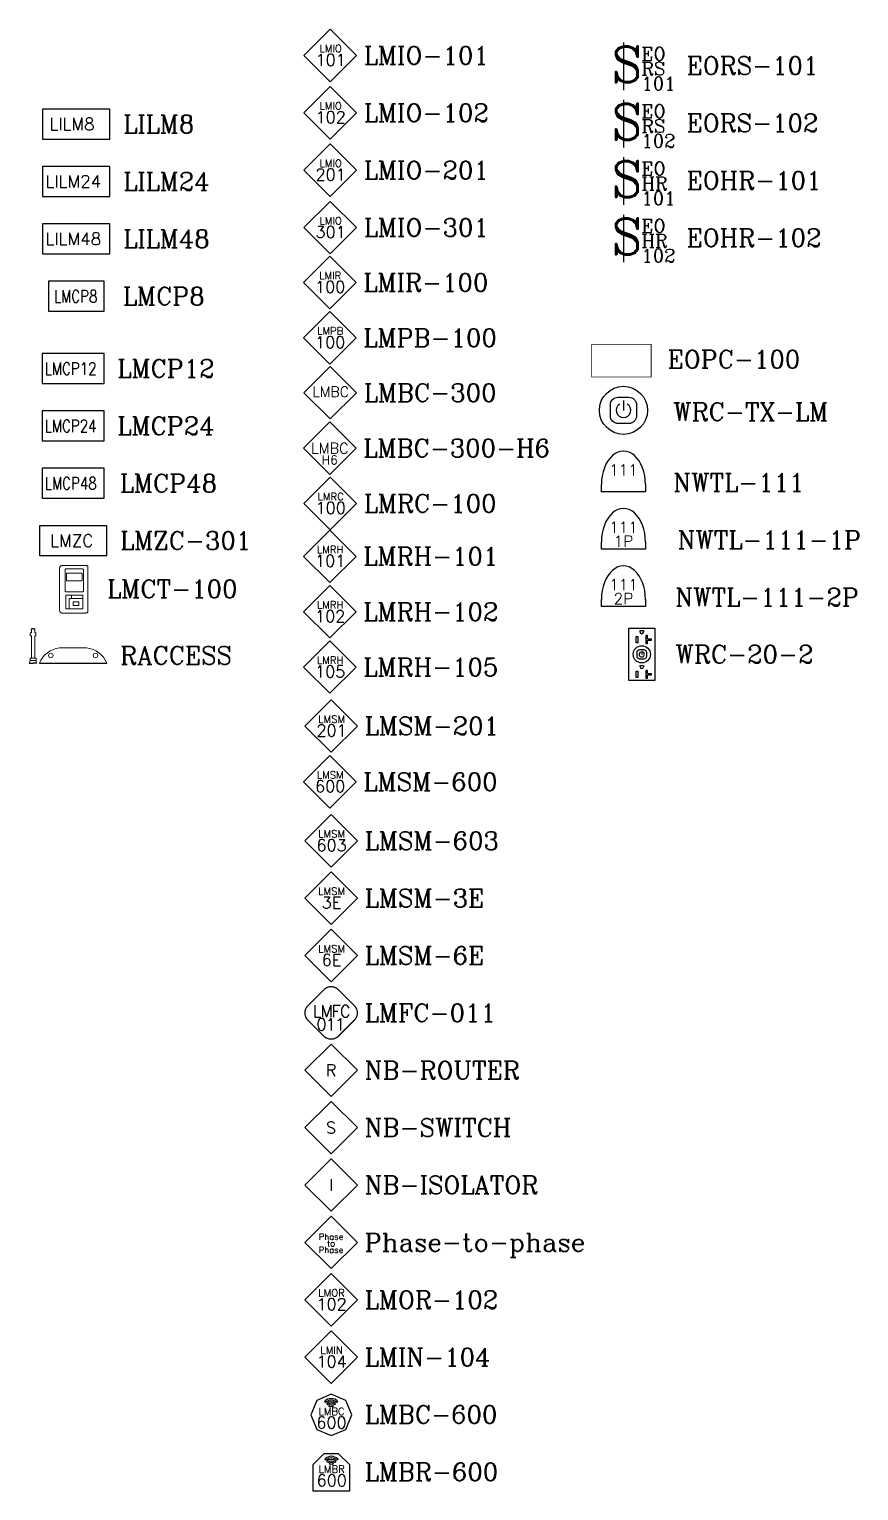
# Paper-space layout 'DLM' of a CAD drawing. Header units: inches. Extents: x 0.3 to 21.2, y -8.5 to 10.6.
# Drawn here: x 0.31 to 5.95, y -8.49 to 1.46 of the extents above; entities that cross this region are included whole.
import ezdxf

# ---------------------------------------------------------------- set-up
doc = ezdxf.new("R2010")
doc.units = ezdxf.units.IN
doc.header["$MEASUREMENT"] = 0
doc.set_wipeout_variables(frame=1)
doc.layers.add('WATTSTOPPER', color=160, linetype='Continuous')
doc.styles.add('FSL12-1', font='complex.shx')
doc.styles.add('ROMANC', font='COMPLEX.SHX')
doc.styles.add('WS8th', font='complex.shx', dxfattribs={"height": 0.1875})
doc.styles.add('WSNotes', font='complex.shx', dxfattribs={"height": 10.625})

# ---------------------------------------------------------------- blocks, each defined once
blk = doc.blocks.new('key_LMBC-300')
at = {"layer": 'WATTSTOPPER'}
blk.add_lwpolyline([(-0.0031, -0.1784), (-0.1815, 0), (-0.0031, 0.1784), (0.1754, 0)], close=True, dxfattribs=at)
at = {"layer": 'WATTSTOPPER', "insert": (0, 0.0417), "char_height": 0.07, "width": 0.001671, "attachment_point": 2, "style": 'WSNotes'}
blk.add_mtext('LMBC', dxfattribs=at)
at = {"layer": 'WATTSTOPPER', "style": 'WS8th'}
blk.add_attdef('LEGEND_WATTSTOPPER', (0.2257, -0.0608), '', height=0.1224, dxfattribs=at)
blk = doc.blocks.new('key_LMIO-101')
at = {"layer": 'WATTSTOPPER'}
blk.add_lwpolyline([(-0.0031, -0.1784), (-0.1815, 0), (-0.0031, 0.1784), (0.1754, 0)], close=True, dxfattribs=at)
at = {"layer": 'WATTSTOPPER', "attachment_point": 2, "style": 'WSNotes'}
for s, insert, char_height, width in [('101', (0, 0.0099), 0.08, 0.000619), ('LMIO', (0, 0.0717), 0.05, 0.001671)]:
    blk.add_mtext(s, dxfattribs=dict(at, insert=insert, char_height=char_height, width=width))
at = {"layer": 'WATTSTOPPER', "style": 'WS8th'}
blk.add_attdef('LEGEND_WATTSTOPPER', (0.2257, -0.0608), '', height=0.1224, dxfattribs=at)
blk = doc.blocks.new('key_LMSM-201')
at = {"layer": 'WATTSTOPPER'}
blk.add_lwpolyline([(-0.0031, -0.1784), (-0.1815, 0), (-0.0031, 0.1784), (0.1754, 0)], close=True, dxfattribs=at)
at = {"layer": 'WATTSTOPPER', "attachment_point": 2, "style": 'WSNotes'}
for s, insert, char_height, width in [('201', (0, 0.0099), 0.08, 0.000619), ('LMSM', (0, 0.0717), 0.05, 0.001671)]:
    blk.add_mtext(s, dxfattribs=dict(at, insert=insert, char_height=char_height, width=width))
at = {"layer": 'WATTSTOPPER', "style": 'WS8th'}
blk.add_attdef('LEGEND_WATTSTOPPER', (0.2257, -0.0608), '', height=0.1224, dxfattribs=at)
blk = doc.blocks.new('key_LMSM-603')
at = {"layer": 'WATTSTOPPER'}
blk.add_lwpolyline([(-0.0031, -0.1784), (-0.1815, 0), (-0.0031, 0.1784), (0.1754, 0)], close=True, dxfattribs=at)
at = {"layer": 'WATTSTOPPER', "attachment_point": 2, "style": 'WSNotes'}
for s, insert, char_height, width in [('603', (0, 0.0099), 0.08, 0.000619), ('LMSM', (0, 0.0717), 0.05, 0.001671)]:
    blk.add_mtext(s, dxfattribs=dict(at, insert=insert, char_height=char_height, width=width))
at = {"layer": 'WATTSTOPPER', "style": 'WS8th'}
blk.add_attdef('LEGEND_WATTSTOPPER', (0.2257, -0.0608), '', height=0.1224, dxfattribs=at)
blk = doc.blocks.new('key_LMCT-100')
at = {"layer": 'WATTSTOPPER', "lineweight": 18}
for p, q in [((0.0951, 0.1561), (0.0918, 0.1561)), ((0.0951, -0.1606), (0.0951, 0.1561)), ((0.0951, 0.1561), (0.0951, 0.1561)), ((0.0918, -0.1606), (0.0951, -0.1606))]:
    blk.add_line(p, q, dxfattribs=at)
at = {"layer": 'WATTSTOPPER', "lineweight": 0}
for points in [[(0.0918, 0.1561), (0.0912, 0.1567), (0.0904, 0.1571), (0.0893, 0.1576), (0.0881, 0.1579), (0.0867, 0.1583), (0.0852, 0.1586), (0.0836, 0.1588), (0.0819, 0.1591), (0.0803, 0.1592), (0.0786, 0.1594), (0.0769, 0.1595), (0.0754, 0.1596), (0.0739, 0.1596), (0.0725, 0.1596), (0.0713, 0.1596), (0.0703, 0.1595), (0.0703, 0.1595), (-0.0778, 0.1595), (-0.08, 0.1595), (-0.082, 0.1593), (-0.084, 0.1588), (-0.0859, 0.1583), (-0.0876, 0.1575), (-0.0892, 0.1566), (-0.0907, 0.1556), (-0.092, 0.1544), (-0.0932, 0.1531), (-0.0943, 0.1517), (-0.0952, 0.1503), (-0.0959, 0.1487), (-0.0965, 0.1471), (-0.097, 0.1454), (-0.0972, 0.1436), (-0.0973, 0.1419), (-0.0973, 0.1419), (-0.0973, -0.1467), (-0.0972, -0.1487), (-0.0969, -0.1505), (-0.0965, -0.1521), (-0.0958, -0.1537), (-0.0951, -0.1552), (-0.0942, -0.1565), (-0.0932, -0.1578), (-0.0921, -0.1589), (-0.0909, -0.1599), (-0.0896, -0.1608), (-0.0882, -0.1616), (-0.0869, -0.1623), (-0.0854, -0.1629), (-0.084, -0.1633), (-0.0826, -0.1637), (-0.0811, -0.1639), (-0.0811, -0.1639), (0.0699, -0.1639), (0.0709, -0.1638), (0.0722, -0.1638), (0.0737, -0.1637), (0.0753, -0.1637), (0.077, -0.1637), (0.0787, -0.1636), (0.0805, -0.1636), (0.0822, -0.1635), (0.084, -0.1633), (0.0856, -0.1632), (0.0871, -0.1629), (0.0885, -0.1626), (0.0897, -0.1622), (0.0906, -0.1618), (0.0913, -0.1612), (0.0918, -0.1606), (0.0918, -0.1606)], [(0.0641, -0.0148), (0.0641, -0.0155), (0.0639, -0.0162), (0.0636, -0.0169), (0.0631, -0.0174), (0.0626, -0.0179), (0.0619, -0.0183), (0.0612, -0.0185), (0.0603, -0.0186), (0.0603, -0.0186), (-0.0559, -0.0186), (-0.0567, -0.0185), (-0.0575, -0.0183), (-0.0581, -0.0179), (-0.0587, -0.0174), (-0.0591, -0.0169), (-0.0594, -0.0162), (-0.0596, -0.0155), (-0.0597, -0.0148), (-0.0597, -0.0148), (-0.0597, 0.1319), (-0.0596, 0.1327), (-0.0594, 0.1335), (-0.0591, 0.1341), (-0.0587, 0.1347), (-0.0581, 0.1351), (-0.0575, 0.1354), (-0.0567, 0.1356), (-0.0559, 0.1357), (-0.0559, 0.1357), (0.0603, 0.1357), (0.0612, 0.1356), (0.0619, 0.1354), (0.0626, 0.1351), (0.0631, 0.1347), (0.0636, 0.1341), (0.0639, 0.1335), (0.0641, 0.1327), (0.0641, 0.1319), (0.0641, 0.1319), (0.0641, -0.0148)], [(0.0551, 0.0585), (0.055, 0.0578), (0.0548, 0.0571), (0.0545, 0.0565), (0.0541, 0.0559), (0.0537, 0.0554), (0.0531, 0.055), (0.0524, 0.0548), (0.0518, 0.0547), (0.0518, 0.0547), (-0.0473, 0.0547), (-0.048, 0.0548), (-0.0487, 0.055), (-0.0493, 0.0554), (-0.0499, 0.0559), (-0.0504, 0.0565), (-0.0508, 0.0571), (-0.051, 0.0578), (-0.0511, 0.0585), (-0.0511, 0.0585), (-0.0511, 0.1038), (-0.051, 0.1046), (-0.0508, 0.1054), (-0.0504, 0.106), (-0.0499, 0.1066), (-0.0493, 0.107), (-0.0487, 0.1073), (-0.048, 0.1075), (-0.0473, 0.1076), (-0.0473, 0.1076), (0.0518, 0.1076), (0.0524, 0.1075), (0.0531, 0.1073), (0.0537, 0.107), (0.0541, 0.1066), (0.0545, 0.106), (0.0548, 0.1054), (0.055, 0.1046), (0.0551, 0.1038), (0.0551, 0.1038), (0.0551, 0.0585)], [(-0.0559, -0.1348), (0.0603, -0.1348), (0.0603, -0.0429), (-0.0559, -0.0429), (-0.0559, -0.1348)]]:
    blk.add_lwpolyline(points, dxfattribs=at)
at = {"layer": 'WATTSTOPPER', "lineweight": 18}
for points in [[(0.0918, 0.1561), (0.0912, 0.1567), (0.0904, 0.1571), (0.0893, 0.1576), (0.0881, 0.1579), (0.0867, 0.1583), (0.0852, 0.1586), (0.0836, 0.1588), (0.0819, 0.1591), (0.0803, 0.1592), (0.0786, 0.1594), (0.0769, 0.1595), (0.0754, 0.1596), (0.0739, 0.1596), (0.0725, 0.1596), (0.0713, 0.1596), (0.0703, 0.1595), (0.0703, 0.1595), (-0.0778, 0.1595), (-0.08, 0.1595), (-0.082, 0.1593), (-0.084, 0.1588), (-0.0859, 0.1583), (-0.0876, 0.1575), (-0.0892, 0.1566), (-0.0907, 0.1556), (-0.092, 0.1544), (-0.0932, 0.1531), (-0.0943, 0.1517), (-0.0952, 0.1503), (-0.0959, 0.1487), (-0.0965, 0.1471), (-0.097, 0.1454), (-0.0972, 0.1436), (-0.0973, 0.1419), (-0.0973, 0.1419), (-0.0973, -0.1467), (-0.0972, -0.1487), (-0.0969, -0.1505), (-0.0965, -0.1521), (-0.0958, -0.1537), (-0.0951, -0.1552), (-0.0942, -0.1565), (-0.0932, -0.1578), (-0.0921, -0.1589), (-0.0909, -0.1599), (-0.0896, -0.1608), (-0.0882, -0.1616), (-0.0869, -0.1623), (-0.0854, -0.1629), (-0.084, -0.1633), (-0.0826, -0.1637), (-0.0811, -0.1639), (-0.0811, -0.1639), (0.0699, -0.1639), (0.0709, -0.1638), (0.0722, -0.1638), (0.0737, -0.1637), (0.0753, -0.1637), (0.077, -0.1637), (0.0787, -0.1636), (0.0805, -0.1636), (0.0822, -0.1635), (0.084, -0.1633), (0.0856, -0.1632), (0.0871, -0.1629), (0.0885, -0.1626), (0.0897, -0.1622), (0.0906, -0.1618), (0.0913, -0.1612), (0.0918, -0.1606)], [(0.0641, -0.0148), (0.0641, -0.0155), (0.0639, -0.0162), (0.0636, -0.0169), (0.0631, -0.0174), (0.0626, -0.0179), (0.0619, -0.0183), (0.0612, -0.0185), (0.0603, -0.0186), (0.0603, -0.0186), (-0.0559, -0.0186), (-0.0567, -0.0185), (-0.0575, -0.0183), (-0.0581, -0.0179), (-0.0587, -0.0174), (-0.0591, -0.0169), (-0.0594, -0.0162), (-0.0596, -0.0155), (-0.0597, -0.0148), (-0.0597, -0.0148), (-0.0597, 0.1319), (-0.0596, 0.1327), (-0.0594, 0.1335), (-0.0591, 0.1341), (-0.0587, 0.1347), (-0.0581, 0.1351), (-0.0575, 0.1354), (-0.0567, 0.1356), (-0.0559, 0.1357), (-0.0559, 0.1357), (0.0603, 0.1357), (0.0612, 0.1356), (0.0619, 0.1354), (0.0626, 0.1351), (0.0631, 0.1347), (0.0636, 0.1341), (0.0639, 0.1335), (0.0641, 0.1327), (0.0641, 0.1319), (0.0641, 0.1319), (0.0641, -0.0148), (0.0641, -0.0148)], [(0.0551, 0.0585), (0.055, 0.0578), (0.0548, 0.0571), (0.0545, 0.0565), (0.0541, 0.0559), (0.0537, 0.0554), (0.0531, 0.055), (0.0524, 0.0548), (0.0518, 0.0547), (0.0518, 0.0547), (-0.0473, 0.0547), (-0.048, 0.0548), (-0.0487, 0.055), (-0.0493, 0.0554), (-0.0499, 0.0559), (-0.0504, 0.0565), (-0.0508, 0.0571), (-0.051, 0.0578), (-0.0511, 0.0585), (-0.0511, 0.0585), (-0.0511, 0.1038), (-0.051, 0.1046), (-0.0508, 0.1054), (-0.0504, 0.106), (-0.0499, 0.1066), (-0.0493, 0.107), (-0.0487, 0.1073), (-0.048, 0.1075), (-0.0473, 0.1076), (-0.0473, 0.1076), (0.0518, 0.1076), (0.0524, 0.1075), (0.0531, 0.1073), (0.0537, 0.107), (0.0541, 0.1066), (0.0545, 0.106), (0.0548, 0.1054), (0.055, 0.1046), (0.0551, 0.1038), (0.0551, 0.1038), (0.0551, 0.0585), (0.0551, 0.0585)], [(0.0603, -0.1348), (-0.0559, -0.1348), (-0.0559, -0.0429), (0.0603, -0.0429), (0.0603, -0.1348)], [(-0.0325, -0.0648), (0.0603, -0.0648), (0.0603, -0.1348), (-0.0325, -0.1348), (-0.0325, -0.0648)], [(-0.0159, -0.0429), (-0.0159, -0.0648)], [(-0.0054, -0.0882), (0.0327, -0.0882), (0.0327, -0.1115), (-0.0054, -0.1115), (-0.0054, -0.0882)]]:
    blk.add_lwpolyline(points, dxfattribs=at)
at = {"layer": 'WATTSTOPPER', "style": 'WS8th'}
blk.add_attdef('LEGEND_WATTSTOPPER', (0.2257, -0.0608), '', height=0.1224, dxfattribs=at)
blk = doc.blocks.new('key_LMIO-301')
at = {"layer": 'WATTSTOPPER'}
blk.add_lwpolyline([(-0.0031, -0.1784), (-0.1815, 0), (-0.0031, 0.1784), (0.1754, 0)], close=True, dxfattribs=at)
at = {"layer": 'WATTSTOPPER', "attachment_point": 2, "style": 'WSNotes'}
for s, insert, char_height, width in [('301', (0, 0.0099), 0.08, 0.000619), ('LMIO', (0, 0.0717), 0.05, 0.001671)]:
    blk.add_mtext(s, dxfattribs=dict(at, insert=insert, char_height=char_height, width=width))
at = {"layer": 'WATTSTOPPER', "style": 'WS8th'}
blk.add_attdef('LEGEND_WATTSTOPPER', (0.2257, -0.0608), '', height=0.1224, dxfattribs=at)
blk = doc.blocks.new('key_LMIO-102')
at = {"layer": 'WATTSTOPPER'}
blk.add_lwpolyline([(-0.0031, -0.1784), (-0.1815, 0), (-0.0031, 0.1784), (0.1754, 0)], close=True, dxfattribs=at)
at = {"layer": 'WATTSTOPPER', "attachment_point": 2, "style": 'WSNotes'}
for s, insert, char_height, width in [('102', (0, 0.0099), 0.08, 0.000619), ('LMIO', (0, 0.0717), 0.05, 0.001671)]:
    blk.add_mtext(s, dxfattribs=dict(at, insert=insert, char_height=char_height, width=width))
at = {"layer": 'WATTSTOPPER', "style": 'WS8th'}
blk.add_attdef('LEGEND_WATTSTOPPER', (0.2257, -0.0608), '', height=0.1224, dxfattribs=at)
blk = doc.blocks.new('key_LMSM-3E')
at = {"layer": 'WATTSTOPPER'}
blk.add_lwpolyline([(-0.0031, -0.1784), (-0.1815, 0), (-0.0031, 0.1784), (0.1754, 0)], close=True, dxfattribs=at)
at = {"layer": 'WATTSTOPPER', "attachment_point": 2, "style": 'WSNotes'}
for s, insert, char_height, width in [('LMSM', (0, 0.0717), 0.05, 0.001671), ('3E', (0, 0.0099), 0.08, 0.000619)]:
    blk.add_mtext(s, dxfattribs=dict(at, insert=insert, char_height=char_height, width=width))
at = {"layer": 'WATTSTOPPER', "style": 'WS8th'}
blk.add_attdef('LEGEND_WATTSTOPPER', (0.2257, -0.0608), '', height=0.1224, dxfattribs=at)
blk = doc.blocks.new('key_LMSM-6E')
at = {"layer": 'WATTSTOPPER'}
blk.add_lwpolyline([(-0.0031, -0.1784), (-0.1815, 0), (-0.0031, 0.1784), (0.1754, 0)], close=True, dxfattribs=at)
at = {"layer": 'WATTSTOPPER', "attachment_point": 2, "style": 'WSNotes'}
for s, insert, char_height, width in [('LMSM', (0, 0.0717), 0.05, 0.001671), ('6E', (0, 0.0099), 0.08, 0.000619)]:
    blk.add_mtext(s, dxfattribs=dict(at, insert=insert, char_height=char_height, width=width))
at = {"layer": 'WATTSTOPPER', "style": 'WS8th'}
blk.add_attdef('LEGEND_WATTSTOPPER', (0.2257, -0.0608), '', height=0.1224, dxfattribs=at)
blk = doc.blocks.new('key_LMIO-201')
at = {"layer": 'WATTSTOPPER'}
blk.add_lwpolyline([(-0.0031, -0.1784), (-0.1815, 0), (-0.0031, 0.1784), (0.1754, 0)], close=True, dxfattribs=at)
at = {"layer": 'WATTSTOPPER', "attachment_point": 2, "style": 'WSNotes'}
for s, insert, char_height, width in [('201', (0, 0.0099), 0.08, 0.000619), ('LMIO', (0, 0.0717), 0.05, 0.001671)]:
    blk.add_mtext(s, dxfattribs=dict(at, insert=insert, char_height=char_height, width=width))
at = {"layer": 'WATTSTOPPER', "style": 'WS8th'}
blk.add_attdef('LEGEND_WATTSTOPPER', (0.2257, -0.0608), '', height=0.1224, dxfattribs=at)
blk = doc.blocks.new('key_LMCP8')
at = {"layer": 'WATTSTOPPER'}
for p, q in [((-0.2823, 0.1003), (-0.2823, -0.1037)), ((0.0965, 0.1003), (-0.2823, 0.1003)), ((0.0965, -0.1037), (0.0965, 0.1003)), ((-0.2823, -0.1037), (0.0965, -0.1037))]:
    blk.add_line(p, q, dxfattribs=at)
at = {"layer": 'WATTSTOPPER', "style": 'WS8th', "width": 0.8}
blk.add_text('LMCP8', height=0.0836, dxfattribs=at).set_placement((-0.2441, -0.0438))
at = {"layer": 'WATTSTOPPER', "style": 'WS8th'}
for tag, p, height in [('PANELNO', (0.1703, -0.0451), 0.0836), ('LEGEND_WATTSTOPPER', (0.2244, -0.0627), 0.1224)]:
    blk.add_attdef(tag, p, '', height=height, dxfattribs=at)
blk = doc.blocks.new('key_LMCP24')
at = {"layer": 'WATTSTOPPER'}
for p, q in [((-0.2876, 0.1003), (-0.2876, -0.1037)), ((0.134, 0.1003), (-0.2876, 0.1003)), ((0.134, -0.1037), (0.134, 0.1003)), ((-0.2876, -0.1037), (0.134, -0.1037))]:
    blk.add_line(p, q, dxfattribs=at)
at = {"layer": 'WATTSTOPPER', "style": 'WS8th', "width": 0.8}
blk.add_text('LMCP24', height=0.0836, dxfattribs=at).set_placement((-0.2695, -0.0438))
at = {"layer": 'WATTSTOPPER', "style": 'WS8th'}
for tag, p, height in [('PANELNO', (0.1703, -0.0451), 0.0836), ('LEGEND_WATTSTOPPER', (0.2244, -0.0627), 0.1224)]:
    blk.add_attdef(tag, p, '', height=height, dxfattribs=at)
blk = doc.blocks.new('key_LMCP48')
at = {"layer": 'WATTSTOPPER'}
for p, q in [((-0.3043, 0.1003), (-0.3043, -0.1037)), ((0.1174, 0.1003), (-0.3043, 0.1003)), ((0.1174, -0.1037), (0.1174, 0.1003)), ((-0.3043, -0.1037), (0.1174, -0.1037))]:
    blk.add_line(p, q, dxfattribs=at)
at = {"layer": 'WATTSTOPPER', "style": 'WS8th', "width": 0.8}
blk.add_text('LMCP48', height=0.0836, dxfattribs=at).set_placement((-0.2855, -0.0438))
at = {"layer": 'WATTSTOPPER', "style": 'WS8th'}
for tag, p, height in [('PANELNO', (0.1703, -0.0451), 0.0836), ('LEGEND_WATTSTOPPER', (0.2244, -0.0627), 0.1224)]:
    blk.add_attdef(tag, p, '', height=height, dxfattribs=at)
blk = doc.blocks.new('key_LILM8')
at = {"layer": 'WATTSTOPPER'}
for p, q in [((-0.325, 0.1003), (-0.325, -0.1037)), ((0.134, 0.1003), (-0.325, 0.1003)), ((0.134, -0.1037), (0.134, 0.1003)), ((-0.325, -0.1037), (0.134, -0.1037))]:
    blk.add_line(p, q, dxfattribs=at)
at = {"layer": 'WATTSTOPPER', "style": 'WS8th'}
blk.add_text('LILM8', height=0.0836, dxfattribs=at).set_placement((-0.2789, -0.0438))
blk.add_attdef('LEGEND_WATTSTOPPER', (0.2244, -0.0627), '', height=0.1224, dxfattribs=at)
blk = doc.blocks.new('key_LILM24')
at = {"layer": 'WATTSTOPPER'}
for p, q in [((-0.325, 0.1003), (-0.325, -0.1037)), ((0.134, 0.1003), (-0.325, 0.1003)), ((0.134, -0.1037), (0.134, 0.1003)), ((-0.325, -0.1037), (0.134, -0.1037))]:
    blk.add_line(p, q, dxfattribs=at)
at = {"layer": 'WATTSTOPPER', "style": 'WS8th'}
blk.add_text('LILM24', height=0.0836, dxfattribs=at).set_placement((-0.3057, -0.0438))
blk.add_attdef('LEGEND_WATTSTOPPER', (0.2244, -0.0627), '', height=0.1224, dxfattribs=at)
blk = doc.blocks.new('key_LILM48')
at = {"layer": 'WATTSTOPPER'}
for p, q in [((-0.325, 0.1003), (-0.325, -0.1037)), ((0.134, 0.1003), (-0.325, 0.1003)), ((0.134, -0.1037), (0.134, 0.1003)), ((-0.325, -0.1037), (0.134, -0.1037))]:
    blk.add_line(p, q, dxfattribs=at)
at = {"layer": 'WATTSTOPPER', "style": 'WS8th'}
blk.add_text('LILM48', height=0.0836, dxfattribs=at).set_placement((-0.3057, -0.0438))
blk.add_attdef('LEGEND_WATTSTOPPER', (0.2244, -0.0627), '', height=0.1224, dxfattribs=at)
blk = doc.blocks.new('key_EORS-101')
at = {"layer": 'WATTSTOPPER'}
blk.add_line((-0.0937, 0.1572), (-0.0937, -0.1664), dxfattribs=at)
at = {"layer": 'WATTSTOPPER', "style": 'ROMANC'}
for s, height, p in [('S', 0.2445, (-0.176, -0.1131)), ('EO', 0.09011, (0.0281, 0.0357)), ('RS', 0.09011, (0.0281, -0.0654)), ('101', 0.09011, (0.0281, -0.1664))]:
    blk.add_text(s, height=height, dxfattribs=at).set_placement(p)
at = {"layer": 'WATTSTOPPER', "style": 'WS8th'}
blk.add_attdef('LEGEND_WATTSTOPPER', (0.335, -0.0608), '', height=0.1224, dxfattribs=at)
blk = doc.blocks.new('key_EORS-102')
at = {"layer": 'WATTSTOPPER'}
blk.add_line((-0.0937, 0.1572), (-0.0937, -0.1664), dxfattribs=at)
at = {"layer": 'WATTSTOPPER', "style": 'ROMANC'}
for s, height, p in [('S', 0.2445, (-0.176, -0.1131)), ('EO', 0.09011, (0.0281, 0.0357)), ('RS', 0.09011, (0.0281, -0.0654)), ('102', 0.09011, (0.0281, -0.1664))]:
    blk.add_text(s, height=height, dxfattribs=at).set_placement(p)
at = {"layer": 'WATTSTOPPER', "style": 'WS8th'}
blk.add_attdef('LEGEND_WATTSTOPPER', (0.335, -0.0608), '', height=0.1224, dxfattribs=at)
blk = doc.blocks.new('key_EOHR-101')
at = {"layer": 'WATTSTOPPER'}
blk.add_line((-0.0937, 0.1572), (-0.0937, -0.1664), dxfattribs=at)
at = {"layer": 'WATTSTOPPER', "style": 'ROMANC'}
for s, height, p in [('S', 0.2445, (-0.176, -0.1131)), ('EO', 0.09011, (0.0281, 0.0357)), ('HR', 0.09011, (0.0281, -0.0654)), ('101', 0.09011, (0.0281, -0.1664))]:
    blk.add_text(s, height=height, dxfattribs=at).set_placement(p)
at = {"layer": 'WATTSTOPPER', "style": 'WS8th'}
blk.add_attdef('LEGEND_WATTSTOPPER', (0.335, -0.0608), '', height=0.1224, dxfattribs=at)
blk = doc.blocks.new('key_EOHR-102')
at = {"layer": 'WATTSTOPPER'}
blk.add_line((-0.0937, 0.1572), (-0.0937, -0.1664), dxfattribs=at)
at = {"layer": 'WATTSTOPPER', "style": 'ROMANC'}
for s, height, p in [('S', 0.2445, (-0.176, -0.1131)), ('EO', 0.09011, (0.0281, 0.0357)), ('HR', 0.09011, (0.0281, -0.0654)), ('102', 0.09011, (0.0281, -0.1664))]:
    blk.add_text(s, height=height, dxfattribs=at).set_placement(p)
at = {"layer": 'WATTSTOPPER', "style": 'WS8th'}
blk.add_attdef('LEGEND_WATTSTOPPER', (0.335, -0.0608), '', height=0.1224, dxfattribs=at)
blk = doc.blocks.new('key_EOPC-100')
at = {"layer": 'WATTSTOPPER', "const_width": 0.006}
blk.add_lwpolyline([(0.0351, -0.1201), (-0.1809, -0.1201), (-0.1809, 0.1025), (0.2242, 0.1025), (0.2242, -0.1201), (0.0351, -0.1201)], dxfattribs=at)
at = {"layer": 'WATTSTOPPER', "style": 'ROMANC', "flags": 2}
blk.add_attdef('EOPC', (-0.1506, -0.0585), '', height=0.0901, dxfattribs=at)
at = {"layer": 'WATTSTOPPER', "style": 'WS8th'}
blk.add_attdef('LEGEND_WATTSTOPPER', (0.335, -0.0608), '', height=0.1224, dxfattribs=at)
blk = doc.blocks.new('key_LMZC-301')
at = {"layer": 'WATTSTOPPER'}
for p, q in [((-0.325, 0.1003), (-0.325, -0.1037)), ((0.134, 0.1003), (-0.325, 0.1003)), ((0.134, -0.1037), (0.134, 0.1003)), ((-0.325, -0.1037), (0.134, -0.1037))]:
    blk.add_line(p, q, dxfattribs=at)
at = {"layer": 'WATTSTOPPER', "style": 'WS8th'}
blk.add_text('LMZC', height=0.0836, dxfattribs=at).set_placement((-0.2515, -0.0438))
blk.add_attdef('LEGEND_WATTSTOPPER', (0.2244, -0.0627), '', height=0.1224, dxfattribs=at)
blk = doc.blocks.new('key_WRC-TX-LM')
at = {"layer": 'WATTSTOPPER'}
blk.add_line((-0.0032, 0.0762), (-0.0032, 0.0097), dxfattribs=at)
blk.add_lwpolyline([(-0.0398, 0.0992), (0.0335, 0.0992, -0.414214), (0.0857, 0.047), (0.0857, -0.0276, -0.414214), (0.0335, -0.0798), (-0.0398, -0.0798, -0.414214), (-0.0921, -0.0276), (-0.0921, 0.047, -0.414214)], format="xyb", close=True, dxfattribs=at)
blk.add_circle((-0.0032, 0.0097), 0.1634, dxfattribs=at)
blk.add_arc((-0.0032, 0.0097), 0.0494, 120.84144, 59.15856, dxfattribs=at)
at = {"layer": 'WATTSTOPPER', "style": 'WS8th'}
blk.add_attdef('LEGEND_WATTSTOPPER', (0.335, -0.0608), '', height=0.1224, dxfattribs=at)
blk = doc.blocks.new('key_NWTL-111')
at = {"layer": 'WATTSTOPPER'}
for p, q in [((-0.2645, -0.0649), (-0.2645, -0.0165)), ((0.0352, -0.0649), (-0.2645, -0.0649)), ((0.0352, -0.0165), (0.0352, -0.0649))]:
    blk.add_line(p, q, dxfattribs=at)
blk.add_ellipse((-0.1146, -0.0165), major_axis=(0, -0.2282), ratio=0.656658, start_param=1.570796, end_param=4.712389, dxfattribs=at)
at = {"layer": 'WATTSTOPPER', "linetype": 'Continuous', "insert": (-0.1146, 0.1212), "char_height": 0.07581, "width": 0.659567, "attachment_point": 2, "style": 'FSL12-1'}
blk.add_mtext('111', dxfattribs=at)
at = {"layer": 'WATTSTOPPER', "style": 'WS8th'}
blk.add_attdef('LEGEND_WATTSTOPPER', (0.2244, -0.0627), '', height=0.1224, dxfattribs=at)
blk = doc.blocks.new('key_NWTL-111-1P')
at = {"layer": 'WATTSTOPPER'}
for p, q in [((-0.2931, -0.0649), (-0.2931, -0.0165)), ((0.0066, -0.0649), (-0.2931, -0.0649)), ((0.0066, -0.0165), (0.0066, -0.0649))]:
    blk.add_line(p, q, dxfattribs=at)
blk.add_ellipse((-0.1433, -0.0165), major_axis=(0, -0.2282), ratio=0.656658, start_param=1.570796, end_param=4.712389, dxfattribs=at)
at = {"layer": 'WATTSTOPPER', "linetype": 'Continuous', "char_height": 0.07581, "width": 0.659567, "attachment_point": 2, "style": 'FSL12-1'}
for s, insert in [('111', (-0.1433, 0.1212)), ('1P', (-0.1433, 0.0265))]:
    blk.add_mtext(s, dxfattribs=dict(at, insert=insert))
at = {"layer": 'WATTSTOPPER', "style": 'WS8th'}
blk.add_attdef('LEGEND_WATTSTOPPER', (0.2244, -0.0627), '', height=0.1224, dxfattribs=at)
blk = doc.blocks.new('key_NWTL-111-2P')
at = {"layer": 'WATTSTOPPER'}
for p, q in [((-0.2775, -0.0649), (-0.2775, -0.0165)), ((0.0222, -0.0649), (-0.2775, -0.0649)), ((0.0222, -0.0165), (0.0222, -0.0649))]:
    blk.add_line(p, q, dxfattribs=at)
blk.add_ellipse((-0.1276, -0.0165), major_axis=(0, -0.2282), ratio=0.656658, start_param=1.570796, end_param=4.712389, dxfattribs=at)
at = {"layer": 'WATTSTOPPER', "linetype": 'Continuous', "char_height": 0.07581, "width": 0.659567, "attachment_point": 2, "style": 'FSL12-1'}
for s, insert in [('111', (-0.1276, 0.1212)), ('2P', (-0.1276, 0.0265))]:
    blk.add_mtext(s, dxfattribs=dict(at, insert=insert))
at = {"layer": 'WATTSTOPPER', "style": 'WS8th'}
blk.add_attdef('LEGEND_WATTSTOPPER', (0.2244, -0.0627), '', height=0.1224, dxfattribs=at)
blk = doc.blocks.new('key_LMFC-011')
at = {"layer": 'WATTSTOPPER', "linetype": 'Continuous', "const_width": 0.00871}
blk.add_lwpolyline([(-0.1003, 0.11), (-0.0523, 0.158, -0.414214), (0.0462, 0.158), (0.1549, 0.0493, -0.414214), (0.1549, -0.0493), (0.0462, -0.158, -0.414214), (-0.0523, -0.158), (-0.161, -0.0493, -0.414214), (-0.161, 0.0493), (-0.1003, 0.11)], format="xyb", dxfattribs=at)
at = {"layer": 'WATTSTOPPER', "char_height": 0.081329, "width": 0.000719, "attachment_point": 2, "style": 'WSNotes'}
for s, insert in [('{\\T0.9;LMFC}', (-0.0031, 0.0517)), ('{\\T0.9;011}', (-0.009, -0.0372))]:
    blk.add_mtext(s, dxfattribs=dict(at, insert=insert))
at = {"layer": 'WATTSTOPPER', "style": 'WS8th'}
blk.add_attdef('LEGEND_WATTSTOPPER', (0.2257, -0.0608), '', height=0.1224, dxfattribs=at)
blk = doc.blocks.new('key_LMCP12')
at = {"layer": 'WATTSTOPPER'}
for p, q in [((-0.2876, 0.1003), (-0.2876, -0.1037)), ((0.134, 0.1003), (-0.2876, 0.1003)), ((0.134, -0.1037), (0.134, 0.1003)), ((-0.2876, -0.1037), (0.134, -0.1037))]:
    blk.add_line(p, q, dxfattribs=at)
at = {"layer": 'WATTSTOPPER', "style": 'WS8th', "width": 0.8}
blk.add_text('LMCP12', height=0.0836, dxfattribs=at).set_placement((-0.2695, -0.0438))
at = {"layer": 'WATTSTOPPER', "style": 'WS8th'}
for tag, p, height in [('PANELNO', (0.1703, -0.0451), 0.0836), ('LEGEND_WATTSTOPPER', (0.2244, -0.0627), 0.1224)]:
    blk.add_attdef(tag, p, '', height=height, dxfattribs=at)
blk = doc.blocks.new('key_LMIR-100')
at = {"layer": 'WATTSTOPPER'}
blk.add_lwpolyline([(-0.0031, -0.1784), (-0.1815, 0), (-0.0031, 0.1784), (0.1754, 0)], close=True, dxfattribs=at)
at = {"layer": 'WATTSTOPPER', "attachment_point": 2, "style": 'WSNotes'}
for s, insert, char_height, width in [('100', (0, 0.0099), 0.08, 0.000619), ('LMIR', (0, 0.0717), 0.05, 0.001671)]:
    blk.add_mtext(s, dxfattribs=dict(at, insert=insert, char_height=char_height, width=width))
at = {"layer": 'WATTSTOPPER', "style": 'WS8th'}
blk.add_attdef('LEGEND_WATTSTOPPER', (0.2257, -0.0608), '', height=0.1224, dxfattribs=at)
blk = doc.blocks.new('key_LMPB-100')
at = {"layer": 'WATTSTOPPER'}
blk.add_lwpolyline([(-0.0031, -0.1784), (-0.1815, 0), (-0.0031, 0.1784), (0.1754, 0)], close=True, dxfattribs=at)
at = {"layer": 'WATTSTOPPER', "attachment_point": 2, "style": 'WSNotes'}
for s, insert, char_height, width in [('LMPB', (0, 0.0717), 0.05, 0.001671), ('100', (0, 0.0099), 0.08, 0.000619)]:
    blk.add_mtext(s, dxfattribs=dict(at, insert=insert, char_height=char_height, width=width))
at = {"layer": 'WATTSTOPPER', "style": 'WS8th'}
blk.add_attdef('LEGEND_WATTSTOPPER', (0.2257, -0.0608), '', height=0.1224, dxfattribs=at)
blk = doc.blocks.new('key_LMRC-100')
at = {"layer": 'WATTSTOPPER'}
blk.add_lwpolyline([(-0.0031, -0.1784), (-0.1815, 0), (-0.0031, 0.1784), (0.1754, 0)], close=True, dxfattribs=at)
at = {"layer": 'WATTSTOPPER', "attachment_point": 2, "style": 'WSNotes'}
for s, insert, char_height, width in [('LMRC', (0, 0.0717), 0.05, 0.001671), ('100', (0, 0.0099), 0.08, 0.000619)]:
    blk.add_mtext(s, dxfattribs=dict(at, insert=insert, char_height=char_height, width=width))
at = {"layer": 'WATTSTOPPER', "style": 'WS8th'}
blk.add_attdef('LEGEND_WATTSTOPPER', (0.2257, -0.0608), '', height=0.1224, dxfattribs=at)
blk = doc.blocks.new('key_LMRH-101')
at = {"layer": 'WATTSTOPPER'}
blk.add_lwpolyline([(-0.0031, -0.1784), (-0.1815, 0), (-0.0031, 0.1784), (0.1754, 0)], close=True, dxfattribs=at)
at = {"layer": 'WATTSTOPPER', "attachment_point": 2, "style": 'WSNotes'}
for s, insert, char_height, width in [('LMRH', (0, 0.0717), 0.05, 0.001671), ('101', (0, 0.0099), 0.08, 0.000619)]:
    blk.add_mtext(s, dxfattribs=dict(at, insert=insert, char_height=char_height, width=width))
at = {"layer": 'WATTSTOPPER', "style": 'WS8th'}
blk.add_attdef('LEGEND_WATTSTOPPER', (0.2257, -0.0608), '', height=0.1224, dxfattribs=at)
blk = doc.blocks.new('key_LMRH-102')
at = {"layer": 'WATTSTOPPER'}
blk.add_lwpolyline([(-0.0031, -0.1784), (-0.1815, 0), (-0.0031, 0.1784), (0.1754, 0)], close=True, dxfattribs=at)
at = {"layer": 'WATTSTOPPER', "attachment_point": 2, "style": 'WSNotes'}
for s, insert, char_height, width in [('LMRH', (0, 0.0717), 0.05, 0.001671), ('102', (0, 0.0099), 0.08, 0.000619)]:
    blk.add_mtext(s, dxfattribs=dict(at, insert=insert, char_height=char_height, width=width))
at = {"layer": 'WATTSTOPPER', "style": 'WS8th'}
blk.add_attdef('LEGEND_WATTSTOPPER', (0.2257, -0.0608), '', height=0.1224, dxfattribs=at)
blk = doc.blocks.new('key_LMRH-105')
at = {"layer": 'WATTSTOPPER'}
blk.add_lwpolyline([(-0.0031, -0.1784), (-0.1815, 0), (-0.0031, 0.1784), (0.1754, 0)], close=True, dxfattribs=at)
at = {"layer": 'WATTSTOPPER', "attachment_point": 2, "style": 'WSNotes'}
for s, insert, char_height, width in [('LMRH', (0, 0.0717), 0.05, 0.001671), ('105', (0, 0.0099), 0.08, 0.000619)]:
    blk.add_mtext(s, dxfattribs=dict(at, insert=insert, char_height=char_height, width=width))
at = {"layer": 'WATTSTOPPER', "style": 'WS8th'}
blk.add_attdef('LEGEND_WATTSTOPPER', (0.2257, -0.0608), '', height=0.1224, dxfattribs=at)
blk = doc.blocks.new('key_LMSM-600')
at = {"layer": 'WATTSTOPPER'}
blk.add_lwpolyline([(-0.0031, -0.1784), (-0.1815, 0), (-0.0031, 0.1784), (0.1754, 0)], close=True, dxfattribs=at)
at = {"layer": 'WATTSTOPPER', "attachment_point": 2, "style": 'WSNotes'}
for s, insert, char_height, width in [('600', (0, 0.0099), 0.08, 0.000619), ('LMSM', (0, 0.0717), 0.05, 0.001671)]:
    blk.add_mtext(s, dxfattribs=dict(at, insert=insert, char_height=char_height, width=width))
at = {"layer": 'WATTSTOPPER', "style": 'WS8th'}
blk.add_attdef('LEGEND_WATTSTOPPER', (0.2257, -0.0608), '', height=0.1224, dxfattribs=at)
blk = doc.blocks.new('key_NB-ROUTER')
at = {"layer": 'WATTSTOPPER'}
blk.add_lwpolyline([(-0.0031, -0.1784), (-0.1815, 0), (-0.0031, 0.1784), (0.1754, 0)], close=True, dxfattribs=at)
at = {"layer": 'WATTSTOPPER', "insert": (-0.0031, 0), "char_height": 0.08, "width": 0.000619, "attachment_point": 5, "style": 'WSNotes'}
blk.add_mtext('R', dxfattribs=at)
at = {"layer": 'WATTSTOPPER', "style": 'WS8th'}
blk.add_attdef('LEGEND_WATTSTOPPER', (0.2257, -0.0608), '', height=0.1224, dxfattribs=at)
blk = doc.blocks.new('key_NB-SWITCH')
at = {"layer": 'WATTSTOPPER'}
blk.add_lwpolyline([(-0.0031, -0.1784), (-0.1815, 0), (-0.0031, 0.1784), (0.1754, 0)], close=True, dxfattribs=at)
at = {"layer": 'WATTSTOPPER', "insert": (-0.0031, 0), "char_height": 0.08, "width": 0.000619, "attachment_point": 5, "style": 'WSNotes'}
blk.add_mtext('S', dxfattribs=at)
at = {"layer": 'WATTSTOPPER', "style": 'WS8th'}
blk.add_attdef('LEGEND_WATTSTOPPER', (0.2257, -0.0608), '', height=0.1224, dxfattribs=at)
blk = doc.blocks.new('key_WRC-20-2')
at = {"layer": 'WATTSTOPPER'}
blk.add_line((-0.0031, 0.0238), (-0.0031, 0), dxfattribs=at)
for points in [[(-0.0914, 0.1784), (0.0853, 0.1784), (0.0853, -0.1784), (-0.0914, -0.1784)], [(-0.042, 0.122), (-0.0307, 0.122), (-0.0307, 0.0791), (-0.042, 0.0791)], [(-0.042, -0.1149), (-0.0307, -0.1149), (-0.0307, -0.1579), (-0.042, -0.1579)]]:
    blk.add_lwpolyline(points, close=True, dxfattribs=at)
for points in [[(-0.0144, 0.1516), (-0.0144, 0.1616), (0.0083, 0.1616), (0.0083, 0.1516)], [(0.0359, 0.1062), (0.0359, 0.1271), (0.0246, 0.1271), (0.0246, 0.0741), (0.0359, 0.0741), (0.0359, 0.0949)], [(0.0359, 0.1062), (0.0608, 0.1062), (0.0608, 0.0949), (0.0359, 0.0949)], [(-0.0144, -0.0854), (-0.0144, -0.0754), (0.0083, -0.0754), (0.0083, -0.0854)], [(0.0359, -0.1308), (0.0359, -0.1099), (0.0246, -0.1099), (0.0246, -0.1629), (0.0359, -0.1629), (0.0359, -0.1421)], [(0.0359, -0.1308), (0.0608, -0.1308), (0.0608, -0.1421), (0.0359, -0.1421)]]:
    blk.add_lwpolyline(points, dxfattribs=at)
blk.add_lwpolyline([(-0.0162, 0.0321), (0.0101, 0.0321, -0.414214), (0.0288, 0.0134), (0.0288, -0.0134, -0.414214), (0.0101, -0.0321), (-0.0162, -0.0321, -0.414214), (-0.0349, -0.0134), (-0.0349, 0.0134, -0.414214)], format="xyb", close=True, dxfattribs=at)
blk.add_circle((-0.0031, 0), 0.0586, dxfattribs=at)
for centre, radius, start, end in [((-0.0031, 0.1516), 0.0113, 180, 0), ((-0.0031, 0), 0.0177, 120.84144, 59.15856), ((-0.0031, -0.0854), 0.0113, 180, 0)]:
    blk.add_arc(centre, radius, start, end, dxfattribs=at)
at = {"layer": 'WATTSTOPPER', "style": 'WS8th'}
blk.add_attdef('LEGEND_WATTSTOPPER', (0.2257, -0.0608), '', height=0.1224, dxfattribs=at)
blk = doc.blocks.new('key_Phase-to-phase')
for p, q in [((-0.1815, 0), (-0.0031, 0.1784)), ((-0.0031, 0.1784), (0.1754, 0)), ((-0.0031, -0.1784), (-0.1815, 0)), ((0.1754, 0), (-0.0031, -0.1784))]:
    blk.add_line(p, q)
at = {"layer": 'WATTSTOPPER', "linetype": 'Continuous'}
for p, q in [((-0.1815, 0), (-0.0031, 0.1784)), ((-0.0031, 0.1784), (0.1754, 0)), ((-0.0031, -0.1784), (-0.1815, 0)), ((0.1754, 0), (-0.0031, -0.1784))]:
    blk.add_line(p, q, dxfattribs=at)
at = {"layer": 'WATTSTOPPER', "char_height": 0.04139, "width": 0.001384, "attachment_point": 2, "style": 'WSNotes'}
for s, insert in [('Phase', (-0.0034, 0.0594)), ('to', (-0.0034, 0.014)), ('Phase', (-0.0034, -0.0306))]:
    blk.add_mtext(s, dxfattribs=dict(at, insert=insert))
at = {"layer": 'WATTSTOPPER', "style": 'WS8th'}
blk.add_attdef('LEGEND_WATTSTOPPER', (0.2257, -0.0608), '', height=0.1224, dxfattribs=at)
blk = doc.blocks.new('key_NB-ISOLATOR')
at = {"layer": 'WATTSTOPPER'}
blk.add_lwpolyline([(-0.0031, -0.1784), (-0.1815, 0), (-0.0031, 0.1784), (0.1754, 0)], close=True, dxfattribs=at)
at = {"layer": 'WATTSTOPPER', "insert": (-0.0031, 0), "char_height": 0.08, "width": 0.000619, "attachment_point": 5, "style": 'WSNotes'}
blk.add_mtext('I', dxfattribs=at)
at = {"layer": 'WATTSTOPPER', "style": 'WS8th'}
blk.add_attdef('LEGEND_WATTSTOPPER', (0.2257, -0.0608), '', height=0.1224, dxfattribs=at)
blk = doc.blocks.new('key_LMBC-300-H6')
at = {"layer": 'WATTSTOPPER', "style": 'WS8th'}
blk.add_attdef('LEGEND_WATTSTOPPER', (0.2257, -0.0608), '', height=0.1224, dxfattribs=at)
at = {"linetype": 'Continuous'}
blk.add_wipeout([(-0.1815, 0), (-0.0031, 0.1784), (0.1754, 0), (-0.0031, -0.1784)], dxfattribs=at).dxf.layer = 'WATTSTOPPER'
at = {"layer": 'WATTSTOPPER', "linetype": 'Continuous'}
for p, q in [((-0.1815, 0), (-0.0031, 0.1784)), ((-0.0031, 0.1784), (0.1754, 0)), ((-0.0031, -0.1784), (-0.1815, 0)), ((0.1754, 0), (-0.0031, -0.1784))]:
    blk.add_line(p, q, dxfattribs=at)
at = {"layer": 'WATTSTOPPER', "attachment_point": 2, "style": 'WSNotes'}
for s, insert, char_height, width in [('LMBC', (-0.003, 0.0352), 0.0722, 0.000558), ('H6', (-0.003, -0.0498), 0.06075, 0.00047)]:
    blk.add_mtext(s, dxfattribs=dict(at, insert=insert, char_height=char_height, width=width))
blk = doc.blocks.new('key_LMOR-102')
at = {"layer": 'WATTSTOPPER'}
blk.add_lwpolyline([(-0.0031, -0.1784), (-0.1815, 0), (-0.0031, 0.1784), (0.1754, 0)], close=True, dxfattribs=at)
blk.add_lwpolyline([(-0.0031, -0.1784), (-0.1815, 0), (-0.0031, 0.1784), (0.1754, 0)], close=True, dxfattribs=at)
at = {"layer": 'WATTSTOPPER', "attachment_point": 2, "style": 'WSNotes'}
for s, insert, char_height, width in [('LMOR', (0, 0.0717), 0.05, 0.001671), ('102', (0, 0.0099), 0.08, 0.000619)]:
    blk.add_mtext(s, dxfattribs=dict(at, insert=insert, char_height=char_height, width=width))
at = {"layer": 'WATTSTOPPER', "style": 'WS8th'}
blk.add_attdef('LEGEND_WATTSTOPPER', (0.2257, -0.0608), '', height=0.1224, dxfattribs=at)
blk = doc.blocks.new('key_LMIN-104')
at = {"layer": 'WATTSTOPPER'}
blk.add_lwpolyline([(-0.0031, -0.1784), (-0.1815, 0), (-0.0031, 0.1784), (0.1754, 0)], close=True, dxfattribs=at)
at = {"layer": 'WATTSTOPPER', "attachment_point": 2, "style": 'WSNotes'}
for s, insert, char_height, width in [('104', (0, 0.0099), 0.08, 0.000619), ('LMIN', (0, 0.0717), 0.05, 0.001671)]:
    blk.add_mtext(s, dxfattribs=dict(at, insert=insert, char_height=char_height, width=width))
at = {"layer": 'WATTSTOPPER', "style": 'WS8th'}
blk.add_attdef('LEGEND_WATTSTOPPER', (0.2257, -0.0608), '', height=0.1224, dxfattribs=at)
blk = doc.blocks.new('key_LMBC-600')
at = {"layer": 'WATTSTOPPER'}
for p, q in [((-0.041, 0.0821), (-0.0485, 0.0897)), ((-0.0259, 0.067), (-0.0334, 0.0746)), ((-0.0183, 0.0594), (-0.0107, 0.0519)), ((0.0047, 0.0519), (0.0122, 0.0594)), ((0.0274, 0.0746), (0.0198, 0.067)), ((0.0425, 0.0897), (0.0349, 0.0821))]:
    blk.add_line(p, q, dxfattribs=at)
blk.add_lwpolyline([(0.1375, -0.0022), (0.0966, 0.0966), (-0.0022, 0.1375), (-0.1009, 0.0966), (-0.1418, -0.0022), (-0.1009, -0.1009), (-0.0022, -0.1418), (0.0966, -0.1009)], close=True, dxfattribs=at)
for radius in [0.0643, 0.0537, 0.043, 0.0323, 0.0216, 0.0109]:
    blk.add_arc((-0.003, 0.0442), radius, 45, 135, dxfattribs=at)
at = {"layer": 'WATTSTOPPER', "attachment_point": 2, "style": 'WSNotes'}
for s, insert, char_height, width in [('LMBC', (-0.0005, 0.0467), 0.05, 0.001671), ('600', (-0.0005, -0.0151), 0.08, 0.000619)]:
    blk.add_mtext(s, dxfattribs=dict(at, insert=insert, char_height=char_height, width=width))
at = {"layer": 'WATTSTOPPER', "style": 'WS8th'}
blk.add_attdef('LEGEND_WATTSTOPPER', (0.2257, -0.0608), '', height=0.1224, dxfattribs=at)
blk = doc.blocks.new('key_LMBR-600')
at = {"layer": 'WATTSTOPPER'}
for p, q in [((-0.0395, 0.0798), (-0.047, 0.0873)), ((-0.0244, 0.0646), (-0.0319, 0.0722)), ((-0.0168, 0.0571), (-0.0093, 0.0495)), ((0.0062, 0.0495), (0.0137, 0.0571)), ((0.0288, 0.0722), (0.0213, 0.0646)), ((0.044, 0.0873), (0.0364, 0.0798))]:
    blk.add_line(p, q, dxfattribs=at)
blk.add_lwpolyline([(-0.1283, 0.0477), (-0.1283, -0.1283), (0.124, -0.1283), (0.124, 0.0477), (0.0477, 0.124), (-0.0521, 0.124)], close=True, dxfattribs=at)
for radius in [0.0643, 0.0537, 0.043, 0.0323, 0.0216, 0.0109]:
    blk.add_arc((-0.0015, 0.0418), radius, 45, 135, dxfattribs=at)
at = {"layer": 'WATTSTOPPER', "attachment_point": 2, "style": 'WSNotes'}
for s, insert, char_height, width in [('LMBR', (0.001, 0.0443), 0.05, 0.001671), ('600', (0.001, -0.0175), 0.08, 0.000619)]:
    blk.add_mtext(s, dxfattribs=dict(at, insert=insert, char_height=char_height, width=width))
at = {"layer": 'WATTSTOPPER', "style": 'WS8th'}
blk.add_attdef('LEGEND_WATTSTOPPER', (0.2257, -0.0608), '', height=0.1224, dxfattribs=at)
blk = doc.blocks.new('key_RACCESS')
at = {"color": 0, "linetype": 'Continuous', "lineweight": 0}
for p, q in [((-0.3796, 0.1516), (-0.3866, 0.1516)), ((-0.3866, 0.1325), (-0.3866, 0.1516)), ((-0.379, 0.1325), (-0.3866, 0.1325)), ((-0.38, 0.1733), (-0.38, 0.1764)), ((-0.3796, 0.1516), (-0.3796, 0.1724)), ((-0.379, -0.0195), (-0.379, 0.1325)), ((-0.3565, 0.1325), (-0.3489, 0.1325)), ((-0.3565, -0.0195), (-0.3565, 0.1325)), ((-0.356, 0.1516), (-0.356, 0.1724)), ((-0.356, 0.1516), (-0.3489, 0.1516)), ((-0.3555, 0.1733), (-0.3555, 0.1764)), ((-0.3489, 0.1325), (-0.3489, 0.1516)), ((-0.3879, -0.0195), (-0.3678, -0.0195)), ((-0.3879, -0.037), (-0.3879, -0.0195)), ((-0.3678, -0.037), (-0.3879, -0.037)), ((-0.3678, -0.037), (-0.3879, -0.037)), ((-0.3879, -0.0379), (-0.3879, -0.037)), ((-0.3476, -0.0195), (-0.3678, -0.0195)), ((-0.3678, -0.037), (-0.3476, -0.037)), ((-0.3678, -0.037), (-0.3476, -0.037)), ((-0.3476, -0.037), (-0.3476, -0.0195)), ((-0.3476, -0.0379), (-0.3476, -0.037))]:
    blk.add_line(p, q, dxfattribs=at)
for p, q in [((-0.3678, 0.1782), (-0.3787, 0.1782)), ((-0.3678, 0.1782), (-0.3568, 0.1782)), ((-0.3939, -0.0534), (-0.3678, -0.0534)), ((-0.3417, -0.0534), (-0.3678, -0.0534))]:
    blk.add_line(p, q)
at = {"linetype": 'Continuous', "lineweight": 0}
blk.add_lwpolyline([(-0.325, -0.0534), (0.134, -0.0534, 0.265694), (-0.0037, 0.0499), (-0.1872, 0.0499, 0.265694)], format="xyb", close=True, dxfattribs=at)
for centre in [(-0.2475, -0.002), (0.0566, -0.002)]:
    blk.add_circle(centre, 0.0154, dxfattribs=at)
at = {"color": 0, "linetype": 'Continuous', "lineweight": 0, "extrusion": (2.20948e-16, -2.70583e-32, -1)}
for centre, radius, start, end in [((0.3772, 0.1757), 0.00295, 14.34232, 58.85094), ((0.3772, 0.1741), 0.00295, 324.91605, 345.65768), ((0.4153, -0.0362), 0.0274, 176.41666, 218.71882)]:
    blk.add_arc(centre, radius, start, end, dxfattribs=at)
at = {"color": 0, "linetype": 'Continuous', "lineweight": 0, "extrusion": (-2.20948e-16, -2.70583e-32, -1)}
for centre, radius, start, end in [((0.3584, 0.1757), 0.00295, 121.14906, 165.65768), ((0.3584, 0.1741), 0.00295, 194.34232, 215.08395), ((0.3978, -0.0362), 0.0274, 218.39267, 218.71882), ((0.3203, -0.0362), 0.0274, 321.28118, 3.58334)]:
    blk.add_arc(centre, radius, start, end, dxfattribs=at)
at = {"layer": 'WATTSTOPPER'}
blk.add_line((-0.325, -0.0534), (0.134, -0.0534), dxfattribs=at)
at = {"layer": 'WATTSTOPPER', "style": 'WS8th'}
blk.add_attdef('LEGEND_WATTSTOPPER', (0.2244, -0.0627), '', height=0.1224, dxfattribs=at)

psp = doc.layouts.new('DLM')

# ---------------------------------------------------------------- block references
for name, p, values in [('key_NWTL-111', (4.4671, -1.6258), {'LEGEND_WATTSTOPPER': 'NWTL-111'}), ('key_NWTL-111-1P', (4.4958, -2.0161), {'LEGEND_WATTSTOPPER': 'NWTL-111-1P'}), ('key_NWTL-111-2P', (4.4802, -2.4065), {'LEGEND_WATTSTOPPER': 'NWTL-111-2P'}), ('key_WRC-20-2', (4.4802, -2.7968), {'LEGEND_WATTSTOPPER': 'WRC-20-2'}), ('key_NB-ROUTER', (2.3671, -5.6265), {'LEGEND_WATTSTOPPER': 'NB-ROUTER'}), ('key_NB-SWITCH', (2.3671, -6.0168), {'LEGEND_WATTSTOPPER': 'NB-SWITCH'}), ('key_NB-ISOLATOR', (2.3671, -6.4071), {'LEGEND_WATTSTOPPER': 'NB-ISOLATOR'}), ('key_Phase-to-phase', (2.3671, -6.7974), {'LEGEND_WATTSTOPPER': 'Phase-to-phase'}), ('key_LMOR-102', (2.3671, -7.1878), {'LEGEND_WATTSTOPPER': 'LMOR-102'}), ('key_LMIN-104', (2.3671, -7.5781), {'LEGEND_WATTSTOPPER': 'LMIN-104'}), ('key_LMBC-600', (2.3671, -7.9684), {'LEGEND_WATTSTOPPER': 'LMBC-600'}), ('key_LMBR-600', (2.3671, -8.3587), {'LEGEND_WATTSTOPPER': 'LMBR-600'})]:
    psp.add_blockref(name, p).add_auto_attribs(values)
at = {"xscale": 0.9999979999999999, "yscale": 0.9999979999999999, "zscale": 0.9999979999999999}
psp.add_blockref('key_LMFC-011', (2.3671, -5.2362), dxfattribs=at).add_auto_attribs({'LEGEND_WATTSTOPPER': 'LMFC-011'})
at = {"layer": 'WATTSTOPPER'}
for name, p, values in [('key_LMIO-101', (2.361, 1.2774), {'LEGEND_WATTSTOPPER': 'LMIO-101'}), ('key_EORS-101', (4.4463, 1.2079), {'LEGEND_WATTSTOPPER': 'EORS-101'}), ('key_LMIO-102', (2.361, 0.8871), {'LEGEND_WATTSTOPPER': 'LMIO-102'}), ('key_LILM8', (0.7259, 0.8125), {'LEGEND_WATTSTOPPER': 'LILM8'}), ('key_EORS-102', (4.4463, 0.8176), {'LEGEND_WATTSTOPPER': 'EORS-102'}), ('key_LMIO-201', (2.361, 0.4968), {'LEGEND_WATTSTOPPER': 'LMIO-201'}), ('key_LILM24', (0.7259, 0.4221), {'LEGEND_WATTSTOPPER': 'LILM24'}), ('key_EOHR-101', (4.4463, 0.4273), {'LEGEND_WATTSTOPPER': 'EOHR-101'}), ('key_LMIO-301', (2.361, 0.1065), {'LEGEND_WATTSTOPPER': 'LMIO-301'}), ('key_LILM48', (0.7259, 0.0318), {'LEGEND_WATTSTOPPER': 'LILM48'}), ('key_EOHR-102', (4.4463, 0.037), {'LEGEND_WATTSTOPPER': 'EOHR-102'}), ('key_LMIR-100', (2.3579, -0.2671), {'LEGEND_WATTSTOPPER': 'LMIR-100'}), ('key_LMCP8', (0.7234, -0.3585), {'LEGEND_WATTSTOPPER': 'LMCP8'}), ('key_LMPB-100', (2.3579, -0.6437), {'LEGEND_WATTSTOPPER': 'LMPB-100'}), ('key_LMCP12', (0.6858, -0.8508), {'LEGEND_WATTSTOPPER': 'LMCP12'}), ('key_LMBC-300', (2.361, -1.0173), {'LEGEND_WATTSTOPPER': 'LMBC-300'}), ('key_WRC-TX-LM', (4.3557, -1.1466), {'LEGEND_WATTSTOPPER': 'WRC-TX-LM'}), ('key_LMCP24', (0.6858, -1.2411), {'LEGEND_WATTSTOPPER': 'LMCP24'}), ('key_LMCP48', (0.7025, -1.6315), {'LEGEND_WATTSTOPPER': 'LMCP48'}), ('key_LMRC-100', (2.361, -1.7705), {'LEGEND_WATTSTOPPER': 'LMRC-100'}), ('key_LMZC-301', (0.7045, -2.0218), {'LEGEND_WATTSTOPPER': 'LMZC-301'}), ('key_LMRH-101', (2.3579, -2.1304), {'LEGEND_WATTSTOPPER': 'LMRH-101'}), ('key_LMCT-100', (0.6147, -2.3519), {'LEGEND_WATTSTOPPER': 'LMCT-100'}), ('key_LMRH-102', (2.3579, -2.507), {'LEGEND_WATTSTOPPER': 'LMRH-102'}), ('key_RACCESS', (0.7045, -2.8024), {'LEGEND_WATTSTOPPER': 'RACCESS'}), ('key_LMRH-105', (2.3579, -2.8836), {'LEGEND_WATTSTOPPER': 'LMRH-105'}), ('key_LMSM-201', (2.3671, -3.2846), {'LEGEND_WATTSTOPPER': 'LMSM-201'}), ('key_LMSM-600', (2.3579, -3.6642), {'LEGEND_WATTSTOPPER': 'LMSM-600'}), ('key_LMSM-603', (2.3671, -4.0652), {'LEGEND_WATTSTOPPER': 'LMSM-603'}), ('key_LMSM-3E', (2.3671, -4.4555), {'LEGEND_WATTSTOPPER': 'LMSM-3E'}), ('key_LMSM-6E', (2.3671, -4.8459), {'LEGEND_WATTSTOPPER': 'LMSM-6E'})]:
    psp.add_blockref(name, p, dxfattribs=at).add_auto_attribs(values)
ref = psp.add_blockref('key_EOPC-100', (4.3174, -0.79), dxfattribs=at)
ref.add_attrib('LEGEND_WATTSTOPPER', 'EOPC-100', (4.6525, -0.8507), dxfattribs={"height": 0.1224, "style": 'WS8th'})

# ---------------------------------------------------------------- next in the draw order: block references
psp.add_blockref('key_LMBC-300-H6', (2.3579, -1.3939)).add_auto_attribs({'LEGEND_WATTSTOPPER': 'LMBC-300-H6'})

doc.saveas('drawing.dxf')
